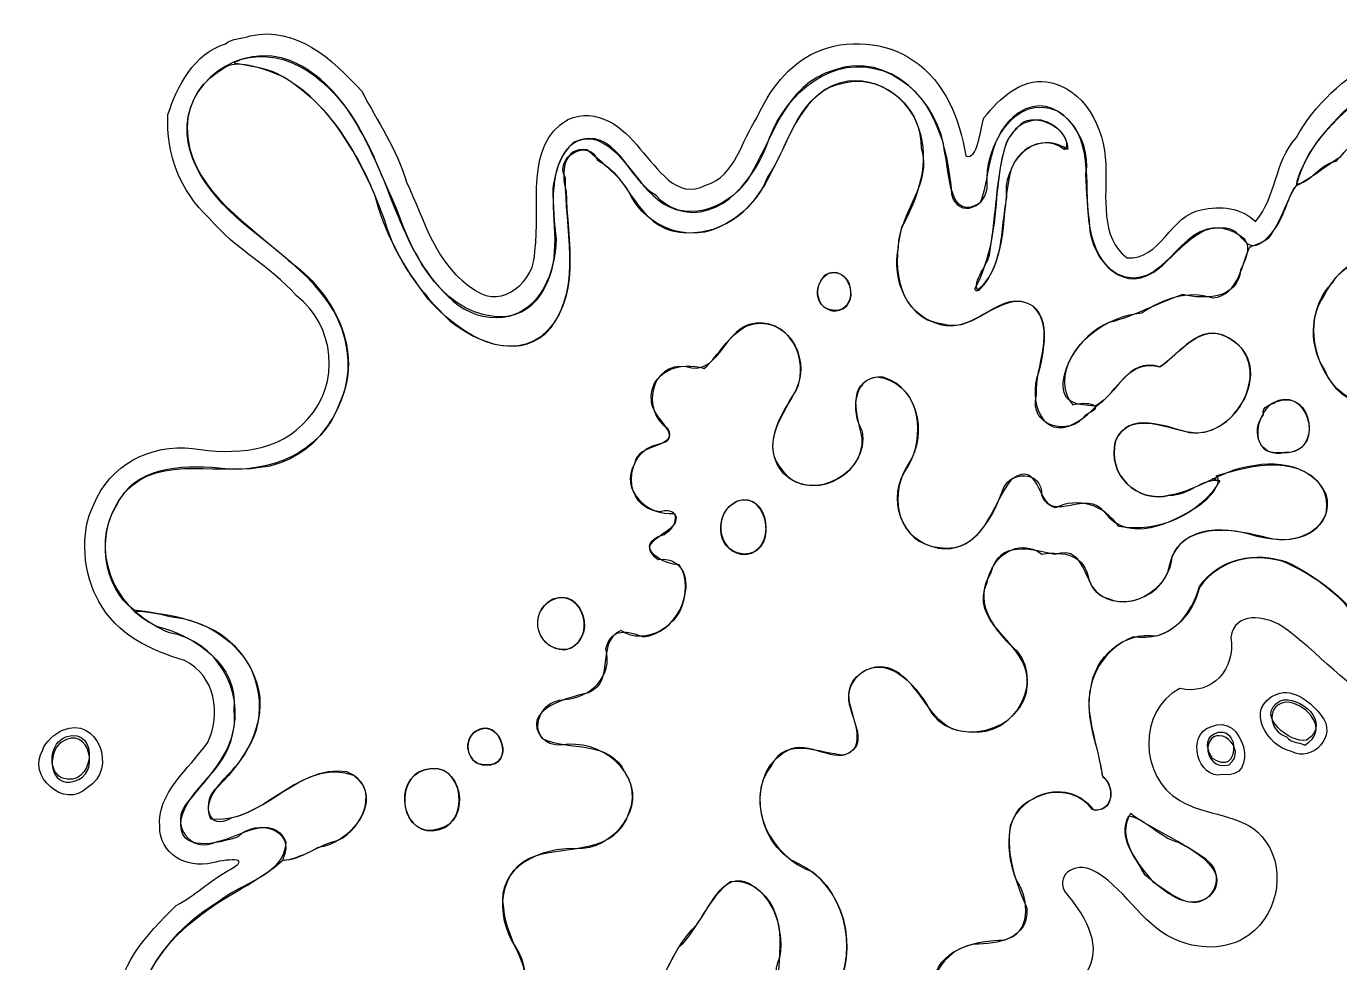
# Model space of a CAD drawing. Header units: millimetres. Extents: x -1 to 193, y 1 to 192.
# Drawn here: x -1 to 126.8, y 101.2 to 192.3 of the extents above; entities that cross this region are included whole.
import ezdxf

# ---------------------------------------------------------------- set-up
doc = ezdxf.new("R2010")
doc.units = ezdxf.units.MM
for name, color, linetype in [('gray0', 7, 'CONTINUOUS'), ('gray1', 7, 'CONTINUOUS'), ('gray2', 7, 'CONTINUOUS'), ('gray3', 7, 'CONTINUOUS')]:
    doc.layers.add(name, color=color, linetype=linetype)

msp = doc.modelspace()

# ---------------------------------------------------------------- linework, layer by layer
at = {"layer": 'gray0', "color": 7}
for points in [[(20.800928, 191.413389)], [(120.640928, 127.355436)], [(114.240928, 124.155436)], [(2.560928, 123.835436)], [(123.360928, 122.395436)], [(116.000928, 120.475436)], [(3.680928, 118.875436)], [(112.800928, 107.093389)]]:
    msp.add_lwpolyline(points, close=True, dxfattribs=at)
for points in [[(20.800928, 191.413389), (25.303733, 192.329255), (28.690617, 189.239458), (31.680928, 185.973389)], [(12.800928, 183.733389), (13.64413, 186.41019), (15.345903, 189.718809), (18.400928, 190.613389)], [(24.760928, 188.973389), (19.9106, 190.886678), (13.968315, 186.8205), (14.720928, 181.493389)], [(18.400928, 190.613389), (19.025473, 191.189155), (20.065881, 191.108376), (20.800928, 191.413389)], [(75.840928, 189.813389), (78.729898, 191.149586), (82.72332, 190.837864), (85.280928, 189.013389)], [(70.080928, 183.413389), (71.244285, 186.014343), (73.106757, 188.611984), (75.840928, 189.813389)], [(88.360928, 179.933389), (87.934543, 184.954986), (82.863702, 189.981979), (77.600928, 188.053389)], [(35.040928, 174.613389), (32.574884, 179.915432), (30.59026, 186.376962), (24.760928, 188.973389)], [(77.600928, 188.053389), (72.680692, 186.710466), (71.541376, 181.026187), (69.120928, 177.333389)], [(85.280928, 189.013389), (88.461874, 186.857446), (89.796342, 183.254225), (90.400928, 179.733389)], [(122.560928, 181.493389), (124.190388, 184.603449), (127.316548, 187.478065), (130.400928, 189.013389)], [(92.160928, 183.413389), (93.730722, 185.385634), (95.745232, 187.208221), (98.240928, 186.933389)], [(98.240928, 186.933389), (101.977178, 186.368235), (103.901568, 182.388763), (104.000928, 178.933389)], [(133.280928, 187.413389), (129.749158, 186.877822), (127.012728, 184.091185), (124.840928, 181.453389)], [(31.680928, 185.973389), (33.163928, 183.057867), (35.105017, 180.332092), (36.000928, 177.173389)], [(102.080928, 177.973389), (102.791198, 181.430455), (99.144685, 186.417903), (95.520928, 183.893389)], [(51.680928, 183.253389), (54.58952, 184.483139), (57.015256, 182.569525), (58.720928, 180.373389)], [(16.800928, 173.653389), (13.967545, 176.392048), (12.623611, 179.747657), (12.800928, 183.733389)], [(48.480928, 170.453389), (49.098113, 174.861622), (47.39757, 180.66808), (51.680928, 183.253389)], [(60.280928, 175.853389), (57.512322, 177.436096), (56.353183, 182.816747), (52.280928, 181.053389)], [(65.120928, 176.853389), (68.039844, 177.782742), (68.576672, 181.279022), (70.080928, 183.413389)], [(90.400928, 179.733389), (91.569911, 179.187332), (91.776084, 182.289723), (92.160928, 183.413389)], [(95.520928, 183.893389), (92.516974, 181.831491), (92.851273, 178.105556), (91.800928, 175.133389)], [(14.720928, 181.493389), (15.458735, 176.041566), (20.808851, 172.987076), (24.520928, 169.533389)], [(118.560928, 173.333389), (120.654868, 175.738336), (120.365458, 179.130497), (122.560928, 181.493389)], [(124.840928, 181.453389), (123.793168, 180.229453), (122.509418, 177.617987), (122.570928, 176.863389)], [(52.280928, 181.053389), (49.662047, 178.781555), (50.231864, 174.704746), (50.560928, 171.573389)], [(58.720928, 180.373389), (60.451382, 178.554876), (62.24238, 175.356456), (65.120928, 176.853389)], [(91.800928, 175.133389), (88.706125, 173.197575), (88.832409, 178.16188), (88.360928, 179.933389)], [(104.000928, 178.933389), (104.119078, 175.708116), (103.422288, 171.679631), (106.080928, 169.813389)], [(105.120928, 168.213389), (102.003288, 170.17921), (102.319838, 174.612322), (102.080928, 177.973389)], [(36.000928, 177.173389), (37.762966, 173.512355), (38.76391, 169.055428), (42.720928, 166.613389)], [(69.120928, 177.333389), (67.152504, 174.545629), (62.827175, 172.902392), (60.280928, 175.853389)], [(122.570928, 176.863389), (121.293058, 175.150973), (120.986848, 172.295507), (118.880928, 171.093389)], [(45.600928, 164.053389), (39.813922, 163.803999), (36.58355, 169.891718), (35.040928, 174.613389)], [(106.080928, 169.813389), (109.266728, 169.462972), (110.403208, 174.060046), (113.280928, 174.453389)], [(113.280928, 174.453389), (115.134928, 174.936049), (117.231808, 174.657904), (118.560928, 173.333389)], [(25.280928, 166.133389), (22.64927, 169.101518), (19.514463, 170.477522), (16.800928, 173.653389)], [(115.360928, 172.693389), (111.005008, 173.301446), (109.714958, 166.12967), (105.120928, 168.213389)], [(118.880928, 171.093389), (117.407898, 170.365718), (117.286448, 172.820127), (115.360928, 172.693389)], [(50.560928, 171.573389), (50.453902, 168.479173), (49.113044, 164.638321), (45.600928, 164.053389)], [(126.080928, 167.413389), (127.663328, 169.957905), (131.400128, 170.647227), (133.920928, 172.373389)], [(42.720928, 166.613389), (45.337908, 164.761244), (48.575393, 167.607073), (48.480928, 170.453389)], [(24.520928, 169.533389), (28.888799, 166.523804), (31.97905, 160.613947), (29.440928, 155.573389)], [(125.280928, 158.933389), (123.617558, 161.474168), (123.895628, 165.192664), (126.080928, 167.413389)], [(26.400928, 154.133389), (29.572354, 157.456476), (29.074827, 163.274374), (25.280928, 166.133389)], [(135.840928, 155.733389), (132.270408, 154.238557), (126.847438, 155.014043), (125.280928, 158.933389)], [(29.440928, 155.573389), (27.812871, 150.808068), (22.518217, 148.731433), (17.760928, 149.333389)], [(15.200928, 151.253389), (19.237312, 150.615643), (23.611062, 150.819342), (26.400928, 154.133389)], [(5.600928, 145.813389), (7.108311, 149.576905), (11.070873, 151.752001), (15.200928, 151.253389)], [(17.760928, 149.333389), (14.038725, 149.637835), (9.517252, 149.493715), (7.720928, 145.613389)], [(6.080928, 136.373389), (4.565054, 138.94977), (4.167358, 143.036568), (5.600928, 145.813389)], [(7.720928, 145.613389), (5.259057, 141.474383), (7.445359, 135.943528), (11.680928, 133.973389)], [(113.120928, 137.813389), (115.127428, 140.673547), (118.585938, 141.212683), (121.600928, 140.213389)], [(121.600928, 140.213389), (124.136798, 138.997632), (126.643178, 137.162111), (128.480928, 134.933389)], [(108.960928, 133.013389), (111.199528, 133.64225), (112.534158, 135.741298), (113.120928, 137.813389)], [(14.400928, 130.613389), (11.200134, 131.572391), (7.788511, 133.139719), (6.080928, 136.373389)], [(121.120928, 133.973389), (119.475008, 134.982946), (116.600428, 135.455995), (116.160928, 132.853389)], [(11.680928, 133.973389), (15.34956, 133.036525), (19.702993, 130.258921), (19.200928, 125.813389)], [(102.560928, 127.893389), (102.906058, 130.906187), (105.676888, 133.490224), (108.960928, 133.013389)], [(116.160928, 132.853389), (116.684958, 129.836789), (114.370268, 127.156396), (111.200928, 127.893389)], [(131.520928, 126.133389), (127.591638, 127.629839), (124.667828, 131.553767), (121.120928, 133.973389)], [(16.640928, 122.613389), (18.00082, 125.316352), (17.423925, 129.216881), (14.400928, 130.613389)], [(103.680928, 119.413389), (103.383148, 122.229029), (101.916098, 124.906218), (102.560928, 127.893389)], [(111.200928, 127.893389), (107.047358, 125.773756), (107.312678, 119.185309), (111.200928, 117.013389)], [(120.640928, 127.355436), (122.325848, 127.987888), (124.101408, 126.431829), (124.960928, 125.275436)], [(122.080928, 121.755436), (119.719818, 122.266479), (117.401148, 125.990633), (120.640928, 127.355436)], [(121.760928, 126.555436), (119.482168, 126.558336), (119.850218, 123.644983), (121.600928, 123.195436)], [(123.360928, 122.395436), (125.824408, 123.840565), (123.640028, 126.317336), (121.760928, 126.555436)], [(2.560928, 123.835436), (5.95227, 125.318134), (7.971618, 120.015155), (4.960928, 118.235436)], [(19.200928, 125.813389), (19.708258, 122.113767), (16.766311, 119.42177), (14.720928, 116.853389)], [(114.240928, 124.155436), (117.349078, 125.76445), (119.177828, 118.931318), (115.360928, 119.515436)], [(124.960928, 125.275436), (126.649898, 123.339346), (124.070068, 120.641484), (122.080928, 121.755436)], [(3.680928, 118.875436), (6.345768, 119.44926), (5.17266, 124.507205), (2.440928, 122.675436)], [(115.360928, 119.515436), (112.940058, 118.976962), (111.781428, 123.492949), (114.240928, 124.155436)], [(116.000928, 120.475436), (118.014818, 122.036624), (114.543988, 124.858277), (113.920928, 122.235436)], [(0.640928, 121.915436), (0.782524, 122.680674), (1.916349, 123.558213), (2.560928, 123.835436)], [(2.440928, 122.675436), (0.97426, 121.628454), (1.259472, 118.188117), (3.680928, 118.875436)], [(121.600928, 123.195436), (122.068708, 122.550999), (122.753938, 122.71172), (123.360928, 122.395436)], [(4.960928, 118.235436), (2.753529, 116.090825), (-0.977188, 119.393506), (0.640928, 121.915436)], [(12.000928, 114.453389), (11.716562, 117.674417), (14.825512, 120.04256), (16.640928, 122.613389)], [(113.920928, 122.235436), (113.901828, 121.051422), (114.661648, 120.119201), (116.000928, 120.475436)], [(102.880928, 116.053389), (104.889978, 116.079519), (104.889618, 118.396872), (103.680928, 119.413389)], [(96.960928, 117.173389), (98.841607, 118.412646), (101.419528, 117.981578), (102.880928, 116.053389)], [(14.720928, 116.853389), (12.861879, 114.814661), (14.937393, 111.652007), (17.600928, 113.013389)], [(95.360928, 109.173389), (94.339124, 111.561217), (93.912953, 115.949163), (96.960928, 117.173389)], [(111.200928, 117.013389), (113.695558, 115.4298), (117.276358, 115.755953), (119.200928, 113.493389)], [(17.600928, 113.013389), (19.755027, 113.397305), (22.886651, 115.93084), (24.280928, 112.973389)], [(106.400928, 115.733389), (104.991478, 113.302089), (107.137838, 110.87645), (108.640928, 109.013389)], [(113.760928, 111.253389), (111.422888, 113.025061), (108.764398, 114.023103), (106.400928, 115.733389)], [(17.120928, 110.933389), (14.518407, 110.355402), (11.981413, 111.811943), (12.000928, 114.453389)], [(24.280928, 112.973389), (24.113736, 109.654659), (19.881241, 108.99407), (17.720928, 107.133389)], [(119.200928, 113.493389), (121.595648, 110.737645), (120.967798, 106.139773), (117.920928, 103.893389)], [(18.560928, 110.133389), (21.142202, 111.439695), (18.892173, 111.37748), (17.120928, 110.933389)], [(112.800928, 107.093389), (114.867158, 107.439136), (115.532568, 109.995337), (113.760928, 111.253389)], [(13.600928, 106.773389), (15.492839, 107.811484), (16.736341, 109.053711), (18.560928, 110.133389)], [(102.560928, 110.293389), (100.440448, 111.07533), (98.83256, 109.172781), (100.480928, 107.573389)], [(110.560928, 103.573389), (107.454288, 104.932512), (105.734128, 108.800491), (102.560928, 110.293389)], [(94.080928, 103.413389), (96.82281, 104.033416), (96.587781, 107.33873), (95.360928, 109.173389)], [(108.640928, 109.013389), (109.989008, 108.326034), (111.133368, 107.016225), (112.800928, 107.093389)], [(100.480928, 107.573389), (102.077278, 105.594461), (103.757328, 102.720182), (102.080928, 100.213389)], [(7.680928, 96.693389), (7.900774, 100.779708), (10.586651, 103.844562), (13.600928, 106.773389)], [(17.720928, 107.133389), (13.956576, 104.877824), (10.462957, 101.159098), (9.920928, 96.693389)], [(117.920928, 103.893389), (115.742748, 102.354048), (112.887728, 102.462198), (110.560928, 103.573389)], [(87.360928, 99.893389), (88.226469, 102.723989), (91.467577, 103.353778), (94.080928, 103.413389)]]:
    msp.add_open_spline(points, degree=3, dxfattribs=at)
at = {"layer": 'gray1', "color": 7}
msp.add_lwpolyline([(120.48, 150.85841), (121.76, 150.85841), (121.76, 150.85841)], dxfattribs=at)
for points in [[(114.44, 148.29841)], [(120.96, 126.69841)], [(114.56, 123.49841)], [(106.24, 115.49841)]]:
    msp.add_lwpolyline(points, close=True, dxfattribs=at)
for points in [[(122.64, 176.85841), (123.99801, 177.578106), (125.44947, 178.796714), (126.88, 179.65841)], [(120.32, 172.45841), (121.35975, 173.563899), (121.97803, 176.613248), (122.64, 176.85841)], [(118.03, 170.84841), (118.17755, 171.013436), (120.01805, 171.343349), (120.32, 172.45841)], [(132.96, 171.65841), (130.12227, 170.279292), (126.65192, 169.220099), (125.28, 166.21841)], [(114.4, 165.89841), (117.07883, 166.134002), (117.21981, 169.436904), (118.03, 170.84841)], [(107.52, 164.45841), (109.54952, 165.79199), (111.97536, 166.737861), (114.4, 165.89841)], [(125.28, 166.21841), (123.30142, 163.402232), (124.29769, 159.543732), (126.4, 157.09841)], [(99.88, 157.69841), (100.3292, 161.45105), (103.9469, 164.078736), (107.52, 164.45841)], [(115.96, 162.01841), (113.11643, 163.641727), (111.28441, 160.478312), (109.28, 159.17841)], [(112.8, 152.77841), (117.12656, 152.71457), (120.37547, 159.720362), (115.96, 162.01841)], [(109.28, 159.17841), (106.06451, 160.172194), (105.21339, 156.451095), (102.92, 155.37841)], [(102.92, 155.37841), (101.37051, 155.524965), (99.692227, 155.50793), (99.88, 157.69841)], [(121.76, 150.85841), (125.53171, 151.193299), (123.573, 157.705115), (120.2, 155.61841)], [(126.4, 157.09841), (129.11703, 154.303428), (133.81899, 154.652925), (137.12, 155.97841)], [(104.96, 151.97841), (106.42944, 155.305685), (110.28415, 152.887867), (112.8, 152.77841)], [(120.2, 155.61841), (118.71645, 154.774242), (117.83889, 150.997884), (120.48, 150.85841)], [(110.24, 146.69841), (107.00268, 145.872908), (104.1345, 148.741091), (104.96, 151.97841)], [(118.56, 149.57841), (115.46891, 149.324169), (113.25394, 147.240283), (110.24, 146.69841)], [(125.44, 144.93841), (126.12534, 148.81049), (121.62076, 150.226798), (118.56, 149.57841)], [(114.44, 148.29841), (115.02391, 148.29841), (114.04941, 148.29841), (114.44, 148.29841)], [(118.24, 142.85841), (120.68763, 142.107703), (124.41723, 141.988475), (125.44, 144.93841)], [(110.24, 139.97841), (111.01448, 143.643171), (115.37429, 143.731379), (118.24, 142.85841)], [(92.48, 138.21841), (92.893267, 140.719755), (95.46788, 142.665191), (97.8, 140.97841)], [(97.8, 140.97841), (99.943254, 141.243673), (101.98837, 140.92472), (102.36, 138.49841)], [(121.12, 140.29841), (118.16272, 141.083929), (115.03931, 140.4283), (113.12, 137.73841)], [(102.36, 138.49841), (103.75204, 134.815739), (109.61666, 136.191007), (110.24, 139.97841)], [(127.68, 135.65841), (126.0398, 137.63016), (123.48691, 139.331636), (121.12, 140.29841)], [(96.32, 129.25841), (95.852229, 132.626281), (90.668459, 134.372052), (92.48, 138.21841)], [(113.12, 137.73841), (112.46972, 134.933682), (110.03688, 132.32313), (106.72, 132.93841)], [(106.72, 132.93841), (103.85063, 131.795547), (102.10879, 128.971635), (102.4, 125.73841)], [(80.2, 129.37841), (82.977968, 131.414114), (85.929022, 127.834373), (87.08, 125.45841)], [(79.68, 122.21841), (80.584167, 124.512766), (77.434681, 127.471682), (80.2, 129.37841)], [(87.08, 125.45841), (90.019471, 121.688167), (97.167844, 124.313589), (96.32, 129.25841)], [(123.52, 122.85841), (122.07633, 122.517619), (118.3992, 125.238411), (120.96, 126.69841)], [(120.96, 126.69841), (122.80294, 127.348301), (126.13328, 124.531696), (123.52, 122.85841)], [(102.4, 125.73841), (102.67311, 123.54147), (103.34479, 121.509624), (103.68, 119.33841)], [(114.56, 123.49841), (117.17062, 124.66567), (117.04065, 119.120533), (114.4, 121.09841)], [(73.44, 122.05841), (75.533064, 122.763239), (78.19107, 120.135124), (79.68, 122.21841)], [(114.4, 121.09841), (113.91283, 121.820147), (113.53687, 122.893053), (114.56, 123.49841)], [(74.08, 110.85841), (69.82243, 112.723609), (68.807988, 120.096359), (73.44, 122.05841)], [(102.72, 116.13841), (100.53129, 119.06585), (95.765023, 117.814246), (94.72, 114.53841)], [(103.68, 119.33841), (105.04408, 118.376839), (104.69593, 115.584918), (102.72, 116.13841)], [(107.84, 109.73841), (106.93319, 111.475176), (105.13107, 113.344368), (106.24, 115.49841)], [(106.24, 115.49841), (107.84491, 115.289868), (109.30692, 113.365892), (111.04, 112.93841)], [(94.72, 114.53841), (94.273904, 111.46605), (95.316353, 109.010266), (96.32, 106.53841)], [(111.04, 112.93841), (112.83672, 112.08962), (116.32785, 109.880624), (114.08, 107.65841)], [(64.28, 104.97841), (65.610526, 106.78221), (67.023319, 110.757228), (69.88, 108.57841)], [(77.8, 98.49841), (80.001998, 102.721812), (78.599446, 108.776225), (74.08, 110.85841)], [(114.08, 107.65841), (111.86069, 106.045491), (109.60705, 108.307049), (107.84, 109.73841)], [(69.88, 108.57841), (73.132031, 106.373888), (72.263097, 102.173194), (72.04, 98.89841)], [(96.32, 106.53841), (96.630404, 103.603834), (93.483455, 102.980747), (91.2, 103.01841)], [(56.96, 95.33841), (60.772073, 97.270621), (61.261774, 102.180074), (64.28, 104.97841)], [(91.2, 103.01841), (87.409008, 102.359166), (85.945547, 97.78182), (87.04, 94.37841)]]:
    msp.add_open_spline(points, degree=3, dxfattribs=at)
at = {"layer": 'gray2', "color": 7}
for points in [[(19.84, 189.09779)], [(77.12, 168.29779)], [(69.12, 163.17779)], [(120.64, 155.81779)], [(114.52, 148.29779)], [(68.96, 140.93779)], [(50.24, 136.61779)], [(9.64, 135.37779)], [(2.88, 123.17779)], [(42.88, 123.81779)], [(37.76, 119.97779)]]:
    msp.add_lwpolyline(points, close=True, dxfattribs=at)
msp.add_lwpolyline([(91.24, 166.73779), (91.4, 166.57779)], dxfattribs=at)
for points in [[(19.84, 189.09779), (24.619215, 190.444101), (28.749775, 186.820454), (31.04, 183.01779)], [(19.24, 188.73779), (19.355848, 188.993779), (19.67288, 188.906765), (19.84, 189.09779)], [(71.32, 181.45779), (72.935881, 185.902854), (77.530278, 189.679275), (82.4, 187.97779)], [(23.52, 187.65779), (22.463168, 188.317596), (19.287349, 188.671544), (19.24, 188.73779)], [(82.4, 187.97779), (87.244568, 186.171958), (88.69074, 180.583304), (89, 176.01779)], [(32.92, 175.93779), (30.913275, 180.489051), (28.106041, 185.329455), (23.52, 187.65779)], [(78.92, 186.97779), (74.453087, 186.264067), (73.266405, 181.2863), (71.36, 177.89779)], [(86.08, 180.45779), (86.206751, 184.199853), (82.69027, 187.447195), (78.92, 186.97779)], [(92.48, 176.93779), (92.184765, 180.463684), (95.132572, 185.932496), (99.32, 184.09779)], [(122.6, 176.97779), (123.61562, 180.993855), (126.90536, 183.900637), (130.12, 186.33779)], [(99.32, 184.09779), (103.03327, 181.72727), (101.77412, 177.037906), (102.4, 173.41779)], [(31.04, 183.01779), (34.57049, 177.401808), (35.316198, 170.13691), (40.52, 165.61779)], [(97.12, 183.17779), (93.866618, 182.834869), (93.831241, 178.780383), (93.44, 176.29779)], [(100.04, 180.33779), (100.88926, 181.278939), (98.657742, 183.465293), (97.12, 183.17779)], [(134.24, 183.81779), (130.90818, 183.778927), (128.46214, 181.616258), (126.4, 179.17779)], [(50.28, 176.57779), (50.561603, 178.776771), (51.553727, 182.069873), (54.56, 181.25779)], [(62.2, 174.49779), (66.685082, 173.020004), (70.079669, 177.836069), (71.32, 181.45779)], [(94.4, 175.65779), (93.888951, 178.640599), (96.965345, 182.651677), (100.04, 180.33779)], [(53.6, 180.29779), (51.204589, 180.663283), (51.009117, 177.997035), (51.52, 176.29779)], [(57.6, 176.29779), (56.581972, 177.981664), (54.741632, 179.213558), (53.6, 180.29779)], [(54.56, 181.25779), (57.78507, 179.881129), (58.709414, 175.652448), (62.2, 174.49779)], [(83.84, 170.85779), (83.93811, 174.193254), (87.215219, 177.058284), (86.08, 180.45779)], [(126.4, 179.17779), (124.86393, 178.95061), (123.86047, 176.969873), (122.6, 176.97779)], [(71.36, 177.89779), (70.128572, 175.377405), (68.372557, 173.417827), (65.6, 172.45779)], [(51.52, 176.29779), (51.60421, 171.556683), (53.206728, 165.610659), (49.08, 162.09779)], [(49.44, 166.85779), (51.098566, 169.907564), (50.189153, 173.26619), (50.28, 176.57779)], [(65.6, 172.45779), (62.369147, 171.470576), (58.872087, 173.335794), (57.6, 176.29779)], [(89, 176.01779), (89.649425, 173.480043), (92.609696, 174.784426), (92.48, 176.93779)], [(93.44, 176.29779), (93.211261, 172.995747), (92.828783, 169.691099), (91.24, 166.73779)], [(38.12, 165.77779), (35.736742, 168.796107), (33.882927, 172.220258), (32.92, 175.93779)], [(91.4, 166.57779), (94.159209, 168.539087), (93.752277, 172.631516), (94.4, 175.65779)], [(108.68, 168.41779), (111.0558, 169.946974), (113.1038, 174.070233), (116.6, 172.25779)], [(102.4, 173.41779), (102.319, 170.242801), (105.25303, 166.154278), (108.68, 168.41779)], [(116.6, 172.25779), (118.44302, 171.356095), (117.80471, 170.046572), (117.12, 168.61779)], [(88.16, 163.33779), (84.665774, 163.83354), (83.18432, 167.672807), (83.84, 170.85779)], [(77.12, 168.29779), (79.786041, 168.993826), (79.994639, 163.918068), (77.12, 164.77779)], [(77.12, 164.77779), (75.472009, 165.270283), (75.719001, 167.693925), (77.12, 168.29779)], [(117.12, 168.61779), (116.90199, 165.778324), (113.60063, 165.732924), (111.52, 166.21779)], [(40.52, 165.61779), (43.151893, 163.18124), (47.793193, 163.403987), (49.44, 166.85779)], [(96.96, 165.09779), (93.728771, 167.08131), (91.526888, 162.317368), (88.16, 163.33779)], [(111.52, 166.21779), (109.04995, 165.431569), (106.85448, 164.101132), (104.32, 163.49779)], [(49.08, 162.09779), (45.189378, 159.571823), (40.75535, 162.834671), (38.12, 165.77779)], [(97.28, 156.45779), (97.073413, 159.247362), (99.291759, 162.777473), (96.96, 165.09779)], [(69.12, 163.17779), (72.747977, 164.545138), (75.428775, 160.176794), (73.92, 157.09779)], [(64.96, 159.01779), (66.394955, 160.346775), (67.311033, 162.261919), (69.12, 163.17779)], [(104.32, 163.49779), (101.45249, 162.285111), (98.518276, 158.248334), (100.8, 155.49779)], [(59.84, 155.81779), (59.457897, 158.725291), (62.704929, 159.808522), (64.96, 159.01779)], [(80.32, 152.29779), (79.849143, 154.3171), (78.70369, 157.641344), (81.76, 158.21779)], [(81.76, 158.21779), (85.735415, 157.749391), (86.776086, 152.683317), (84.8, 149.73779)], [(120.64, 155.81779), (124.15433, 157.171326), (125.16467, 150.657681), (121.44, 150.85779)], [(73.92, 157.09779), (72.77157, 154.65758), (70.189736, 151.661379), (72.6, 149.05779)], [(102.08, 154.53779), (100.53115, 152.296375), (96.397429, 153.421984), (97.28, 156.45779)], [(100.8, 155.49779), (102.05959, 155.885453), (104.27204, 155.47186), (102.08, 154.53779)], [(60.48, 151.65779), (63.363112, 152.251157), (59.741286, 154.275698), (59.84, 155.81779)], [(119.36, 154.53779), (119.12529, 155.442126), (120.11458, 155.436981), (120.64, 155.81779)], [(121.44, 150.85779), (119.08559, 150.190913), (117.97383, 152.910793), (119.36, 154.53779)], [(72.6, 149.05779), (74.951766, 145.926718), (80.623882, 148.416284), (80.32, 152.29779)], [(60.64, 145.09779), (56.944361, 145.419037), (57.018544, 151.005269), (60.48, 151.65779)], [(114.76, 148.57779), (118.10049, 149.686292), (123.4819, 150.924428), (125.4, 146.81779)], [(84.8, 149.73779), (82.985755, 147.021854), (83.545881, 142.696267), (87.04, 141.73779)], [(93.92, 147.01779), (94.493127, 149.144618), (97.926345, 149.210345), (97.76, 146.69779)], [(113.12, 145.73779), (114.18383, 146.490965), (115.45492, 147.955256), (114.76, 148.57779)], [(114.52, 148.29779), (115.01178, 148.29779), (114.5679, 148.29779), (114.52, 148.29779)], [(68.96, 140.93779), (72.65628, 141.280591), (70.745804, 148.11679), (67.64, 145.77779)], [(87.04, 141.73779), (90.701897, 140.491098), (92.878875, 144.148657), (93.92, 147.01779)], [(97.76, 146.69779), (98.930298, 144.004711), (102.11999, 147.390737), (103.84, 145.09779)], [(60.48, 142.69779), (62.147187, 142.934428), (63.201698, 145.693486), (60.64, 145.09779)], [(67.64, 145.77779), (65.769053, 144.487222), (66.396608, 140.930254), (68.96, 140.93779)], [(103.84, 145.09779), (106.14805, 141.903206), (110.55271, 144.004632), (113.12, 145.73779)], [(125.4, 146.81779), (126.40412, 143.455615), (122.41249, 141.745641), (119.84, 142.53779)], [(119.84, 142.53779), (116.73502, 143.281804), (112.18232, 144.398864), (110.44, 140.73779)], [(62.52, 139.93779), (61.121781, 139.95099), (58.220653, 141.448705), (60.48, 142.69779)], [(99.04, 140.93779), (96.778772, 141.441589), (93.577234, 142.350247), (92.84, 139.13779)], [(104.32, 136.61779), (101.64613, 136.968719), (102.49631, 142.05981), (99.04, 140.93779)], [(110.44, 140.73779), (110.27443, 137.780679), (106.80794, 135.431545), (104.32, 136.61779)], [(59.04, 132.93779), (62.188298, 133.196949), (64.237793, 137.424685), (62.52, 139.93779)], [(92.84, 139.13779), (91.139217, 136.567442), (92.843, 133.962596), (94.72, 132.13779)], [(50.24, 136.61779), (53.27096, 137.660697), (54.604899, 132.682856), (51.64, 131.69779)], [(9.64, 135.37779), (9.402573, 135.584394), (12.185713, 135.179894), (13, 134.89779)], [(51.64, 131.69779), (48.805698, 131.372352), (47.569973, 135.179616), (50.24, 136.61779)], [(13, 133.29779), (11.778554, 133.752461), (10.597776, 134.493559), (9.64, 135.37779)], [(13, 134.89779), (16.444, 134.581016), (19.789717, 132.448346), (21.12, 129.25779)], [(19.04, 123.33779), (20.3291, 127.678959), (17.474714, 132.551802), (13, 133.29779)], [(55.4, 131.77779), (55.879249, 133.914556), (57.563464, 133.465335), (59.04, 132.93779)], [(51.4, 126.81779), (53.94713, 127.053518), (56.094882, 129.023344), (55.4, 131.77779)], [(94.72, 132.13779), (98.500254, 129.193776), (95.181347, 122.957778), (90.72, 123.65779)], [(84.28, 129.05779), (82.510383, 130.774637), (79.699099, 130.003905), (79.04, 127.65779)], [(21.12, 129.25779), (22.941972, 125.270625), (20.537396, 121.125488), (17.64, 118.33779)], [(90.72, 123.65779), (87.291106, 123.64471), (86.553724, 127.2764), (84.28, 129.05779)], [(51.04, 122.37779), (47.607069, 122.35498), (48.386056, 126.775813), (51.4, 126.81779)], [(79.04, 127.65779), (78.52421, 125.552048), (81.594871, 122.417549), (78.56, 121.41779)], [(2.88, 123.17779), (6.249105, 124.361258), (5.669787, 117.941248), (2.44, 119.21779)], [(42.88, 123.81779), (45.287936, 125.07708), (46.627465, 120.215426), (43.68, 120.45779)], [(2.44, 119.21779), (1.001149, 119.940211), (1.370188, 122.753518), (2.88, 123.17779)], [(14.08, 115.17779), (14.817977, 118.28269), (18.498313, 119.960437), (19.04, 123.33779)], [(43.68, 120.45779), (41.81546, 120.44666), (41.377639, 123.023831), (42.88, 123.81779)], [(57.64, 115.77779), (59.269146, 119.747218), (54.731127, 123.091476), (51.04, 122.37779)], [(78.56, 121.41779), (76.258452, 121.522986), (72.901008, 123.304953), (71.52, 120.45779)], [(19.04, 115.33779), (23.12957, 116.215195), (26.343553, 121.101858), (30.84, 119.45779)], [(37.76, 119.97779), (41.41317, 121.198534), (42.55017, 114.838116), (39.04, 114.21779)], [(71.52, 120.45779), (68.638712, 116.766826), (71.47339, 111.396787), (75.52, 110.05779)], [(30.84, 119.45779), (34.07584, 117.075808), (30.401341, 112.724221), (27.4, 112.41779)], [(39.04, 114.21779), (35.574773, 113.130014), (34.565903, 119.144552), (37.76, 119.97779)], [(17.64, 118.33779), (15.996217, 117.016076), (16.566791, 113.82854), (19.04, 115.33779)], [(19.64, 113.45779), (17.736151, 112.857948), (13.608481, 111.736106), (14.08, 115.17779)], [(24, 111.33779), (25.424947, 114.085401), (21.332789, 115.325614), (19.64, 113.45779)], [(48.64, 111.65779), (51.772063, 112.572723), (56.35812, 111.846747), (57.64, 115.77779)], [(27.4, 112.41779), (26.542208, 111.893832), (23.841909, 110.744142), (24, 111.33779)], [(46.56, 102.85779), (44.63438, 105.709478), (44.852785, 110.484148), (48.64, 111.65779)], [(75.52, 110.05779), (79.488174, 106.868164), (79.979791, 100.290775), (76.48, 96.61779)], [(67.52, 109.09779), (65.299756, 107.503883), (64.431568, 104.577794), (62.44, 102.65779)], [(72.32, 101.73779), (72.892662, 104.830469), (71.183009, 109.498912), (67.52, 109.09779)], [(43.36, 93.57779), (47.631187, 93.854198), (48.70546, 99.830301), (46.56, 102.85779)], [(62.44, 102.65779), (60.626038, 99.566407), (59.285763, 95.554053), (55.36, 94.69779)], [(76.48, 96.61779), (73.268532, 94.527733), (70.990174, 99.17154), (72.32, 101.73779)]]:
    msp.add_open_spline(points, degree=3, dxfattribs=at)
at = {"layer": 'gray3', "color": 7}
for points in [[(18.56, 188.458444)], [(96, 183.018444)], [(77.6, 164.618444)], [(68.48, 146.218444)], [(51.36, 131.658444)], [(43.68, 120.458444)], [(38.56, 114.058444)]]:
    msp.add_lwpolyline(points, close=True, dxfattribs=at)
for points in [[(18.56, 188.458444), (19.553103, 189.076993), (22.491821, 188.170462), (24.16, 187.338444)], [(15.36, 185.258444), (15.991881, 186.653842), (17.219645, 187.705866), (18.56, 188.458444)], [(24.16, 187.338444), (29.149806, 184.256953), (31.987321, 178.696928), (33.88, 173.378444)], [(71.08, 177.538444), (73.292547, 180.798845), (74.12122, 186.151286), (78.72, 186.858444)], [(78.72, 186.858444), (81.791265, 187.534125), (84.934261, 185.342242), (85.8, 182.418444)], [(20, 173.258444), (16.599673, 176.185824), (13.13467, 180.661785), (15.36, 185.258444)], [(94.4, 181.098444), (94.814335, 181.836471), (95.358074, 182.435799), (96, 183.018444)], [(96, 183.018444), (97.900543, 183.857294), (100.43471, 182.118017), (100.28, 180.338444)], [(51.48, 177.538444), (50.214437, 179.611228), (53.815575, 181.488711), (54.56, 179.338444)], [(85.8, 182.418444), (86.957963, 179.113698), (85.78676, 175.786507), (84.16, 172.778444)], [(100.28, 180.338444), (98.046948, 181.863393), (95.248924, 180.542326), (94.68, 177.938444)], [(92.76, 170.578444), (93.407229, 174.064415), (93.297774, 177.776019), (94.4, 181.098444)], [(54.56, 179.338444), (57.823553, 177.610489), (58.422963, 172.747055), (62.56, 172.298444)], [(94.68, 177.938444), (93.817102, 174.167687), (94.537957, 169.610437), (91.64, 166.578444)], [(50.08, 163.018444), (53.152158, 167.227379), (51.380528, 172.703677), (51.48, 177.538444)], [(62.56, 172.298444), (66.29425, 171.803798), (69.75479, 174.257272), (71.08, 177.538444)], [(30.24, 160.778444), (29.505623, 166.515448), (24.048571, 169.805966), (20, 173.258444)], [(33.88, 173.378444), (34.922664, 169.654011), (37.410649, 166.375629), (40.2, 163.698444)], [(84.16, 172.778444), (83.266157, 169.474458), (83.5012, 164.804346), (87.36, 163.498444)], [(91.64, 166.578444), (90.797943, 167.407523), (92.821953, 169.269296), (92.76, 170.578444)], [(77.6, 164.618444), (80.557214, 164.784573), (79.050078, 169.546928), (76.68, 168.098444)], [(76.68, 168.098444), (75.542847, 166.935682), (75.768631, 164.86909), (77.6, 164.618444)], [(87.36, 163.498444), (90.397492, 162.259816), (92.515141, 165.179619), (95.2, 165.578444)], [(95.2, 165.578444), (98.932551, 165.649564), (98.1135, 160.870029), (97.44, 158.538444)], [(40.2, 163.698444), (42.953991, 161.462724), (47.344686, 159.760391), (50.08, 163.018444)], [(73.88, 156.818444), (75.340964, 159.892733), (73.138323, 164.328773), (69.32, 163.298444)], [(109.28, 159.178444), (111.29506, 160.549088), (113.313, 163.767937), (116.16, 161.898444)], [(69.32, 163.298444), (66.747311, 162.491818), (66.190156, 158.169531), (63.2, 159.178444)], [(116.16, 161.898444), (120.50742, 159.28768), (116.6884, 152.132141), (112.16, 152.778444)], [(21.76, 149.418444), (27.101636, 149.91902), (31.010761, 155.639816), (30.24, 160.778444)], [(63.2, 159.178444), (59.744787, 159.73754), (58.780391, 154.881664), (61.4, 153.218444)], [(103.68, 155.818444), (105.38546, 157.354524), (106.48195, 159.981271), (109.28, 159.178444)], [(82.36, 158.178444), (79.399315, 158.471536), (79.139947, 154.839345), (80.32, 152.938444)], [(97.44, 158.538444), (96.501372, 156.098502), (97.704872, 151.926897), (101, 153.698444)], [(84.76, 149.458444), (86.464532, 152.406834), (86.122152, 157.003867), (82.36, 158.178444)], [(72.68, 148.818444), (70.397212, 151.368199), (72.35838, 154.488347), (73.88, 156.818444)], [(101, 153.698444), (102.29779, 154.443429), (102.96342, 155.328618), (103.68, 155.818444)], [(112.16, 152.778444), (109.90767, 153.329124), (106.22425, 154.994354), (104.96, 151.978444)], [(61.4, 153.218444), (62.452477, 151.137976), (58.443418, 151.878149), (58.2, 149.778444)], [(80.32, 152.938444), (81.013445, 148.874691), (75.59484, 145.87655), (72.68, 148.818444)], [(8.04, 146.178444), (11.082475, 150.918524), (17.168658, 148.647104), (21.76, 149.418444)], [(104.96, 151.978444), (104.1345, 148.741125), (107.00268, 145.872942), (110.24, 146.698444)], [(58.2, 149.778444), (56.669761, 147.235014), (59.470833, 144.60036), (62.08, 144.938444)], [(87.84, 141.578444), (84.111003, 141.909191), (82.566125, 146.594338), (84.76, 149.458444)], [(99.08, 145.458444), (97.200426, 146.064587), (97.639741, 150.067764), (94.88, 148.298444)], [(94.88, 148.298444), (92.851249, 145.77364), (92.117439, 140.93088), (87.84, 141.578444)], [(110.24, 146.698444), (112.01856, 146.640724), (113.49835, 148.438491), (115.12, 148.138444)], [(115.12, 148.138444), (113.29642, 144.850913), (108.99164, 142.954559), (105.28, 143.658444)], [(9.51, 135.528444), (6.503222, 137.672324), (5.796806, 142.91637), (8.04, 146.178444)], [(68.16, 141.098444), (65.770881, 141.906497), (66.194445, 145.641938), (68.48, 146.218444)], [(68.48, 146.218444), (71.835728, 146.813446), (71.825203, 139.974418), (68.16, 141.098444)], [(105.28, 143.658444), (103.80984, 145.764712), (101.35192, 146.565815), (99.08, 145.458444)], [(62.08, 144.938444), (63.193384, 142.959087), (57.546594, 142.435883), (60.48, 140.458444)], [(60.48, 140.458444), (62.656189, 140.668522), (63.52315, 138.904571), (63.04, 136.938444)], [(51.36, 131.658444), (54.765955, 132.248566), (53.213384, 138.099514), (50.08, 136.458444)], [(63.04, 136.938444), (62.767034, 134.089653), (59.258559, 131.897687), (56.84, 133.538444)], [(18.84, 132.418444), (16.409316, 134.751198), (12.119062, 135.141347), (9.51, 135.528444)], [(50.08, 136.458444), (47.641269, 134.999586), (48.772198, 131.753315), (51.36, 131.658444)], [(56.84, 133.538444), (54.185895, 132.333024), (56.604189, 127.912593), (53.12, 127.338444)], [(20.48, 121.898444), (22.686596, 125.193891), (21.83162, 130.007118), (18.84, 132.418444)], [(53.12, 127.338444), (51.226284, 126.856114), (47.20992, 125.747241), (49.16, 123.058444)], [(43.68, 120.458444), (46.783819, 120.231666), (45.091128, 125.383067), (42.68, 123.698444)], [(42.68, 123.698444), (41.427943, 122.776711), (41.908062, 120.450558), (43.68, 120.458444)], [(49.16, 123.058444), (51.777906, 121.746518), (55.800191, 122.987004), (57.28, 119.658444)], [(16.96, 115.178444), (15.846924, 117.904461), (19.488507, 119.636187), (20.48, 121.898444)], [(30.2, 119.778444), (25.140912, 120.565772), (21.891466, 114.595551), (16.96, 115.178444)], [(38.56, 114.058444), (42.45533, 114.255641), (41.724056, 121.199136), (37.76, 119.978444)], [(29.28, 113.098444), (31.847761, 114.248535), (33.576641, 118.501633), (30.2, 119.778444)], [(37.76, 119.978444), (34.803982, 119.183751), (35.361074, 113.865572), (38.56, 114.058444)], [(57.28, 119.658444), (59.497553, 116.358559), (56.054236, 112.138043), (52.48, 112.298444)], [(23.97, 111.208444), (25.694213, 111.113954), (27.467112, 112.771183), (29.28, 113.098444)], [(52.48, 112.298444), (49.248951, 112.507497), (44.651965, 110.541783), (45.44, 106.538444)], [(15.48, 105.458444), (18.002259, 107.604984), (22.03758, 109.304642), (23.97, 111.208444)], [(45.44, 106.538444), (45.565495, 103.132528), (49.128245, 100.063797), (47.08, 96.578444)], [(9.96, 94.418444), (9.320482, 98.830418), (12.145083, 102.881422), (15.48, 105.458444)]]:
    msp.add_open_spline(points, degree=3, dxfattribs=at)

doc.saveas('drawing.dxf')
